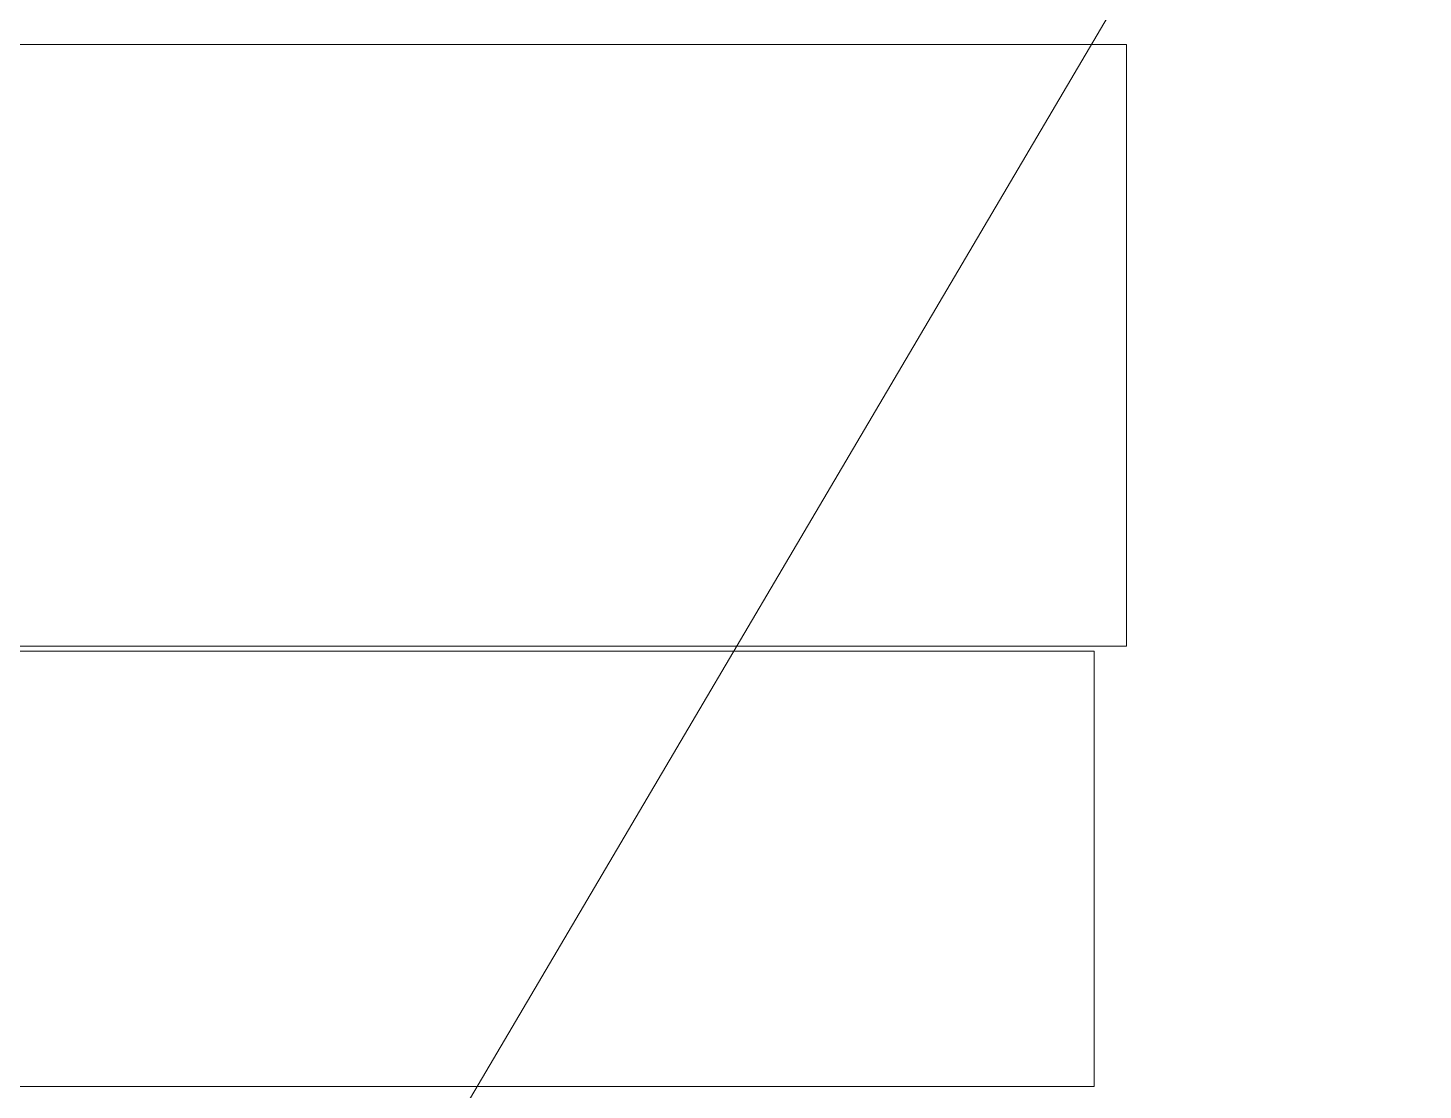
# Model space of a CAD drawing. Header units: inches. Extents: x -60.4 to -14.9, y -20.3 to 14.1.
# Drawn here: x -50.562 to -47.483, y -12.105 to -9.761 of the extents above; entities that cross this region are included whole.
import ezdxf

# ---------------------------------------------------------------- set-up
doc = ezdxf.new("R2010")
doc.units = ezdxf.units.IN
doc.header["$MEASUREMENT"] = 0
doc.layers.add('Master Desktop', color=7, linetype='Continuous', plot=False)

msp = doc.modelspace()

# ---------------------------------------------------------------- linework, layer by layer
at = {"layer": 'Master Desktop', "color": 155, "lineweight": 9}
msp.add_open_spline([(-50.5037, -13.6799), (-50.5037, -13.6799), (-47.4829, -8.5549), (-47.4829, -8.5549), (-47.4829, -8.5549), (-47.4829, -8.5549), (-47.4829, -8.5549), (-47.4829, -8.5549)], degree=3, knots=[0, 0, 0, 0, 0.333333, 0.333333, 0.333333, 0.333333, 1, 1, 1, 1], dxfattribs=at)
at = {"layer": 'Master Desktop', "color": 1, "lineweight": 9}
for points in [[(-53.3253, -11.1253), (-53.3253, -11.1253), (-53.3253, -9.7972), (-53.3253, -9.7972), (-53.3253, -9.7972), (-53.3253, -9.7972), (-48.1378, -9.7972), (-48.1378, -9.7972), (-48.1378, -9.7972), (-48.1378, -9.7972), (-48.1378, -11.1253), (-48.1378, -11.1253), (-48.1378, -11.1253), (-48.1378, -11.1253), (-53.3253, -11.1253), (-53.3253, -11.1253)], [(-53.3262, -12.0971), (-53.3262, -12.0971), (-53.3262, -11.1361), (-53.3262, -11.1361), (-53.3262, -11.1361), (-53.3262, -11.1361), (-48.209, -11.1361), (-48.209, -11.1361), (-48.209, -11.1361), (-48.209, -11.1361), (-48.209, -12.0971), (-48.209, -12.0971), (-48.209, -12.0971), (-48.209, -12.0971), (-53.3262, -12.0971), (-53.3262, -12.0971)]]:
    msp.add_open_spline(points, degree=3, knots=[0, 0, 0, 0, 0.2, 0.2, 0.2, 0.2, 0.4, 0.4, 0.4, 0.4, 0.6, 0.6, 0.6, 0.6, 1, 1, 1, 1], dxfattribs=at)

doc.saveas('drawing.dxf')
